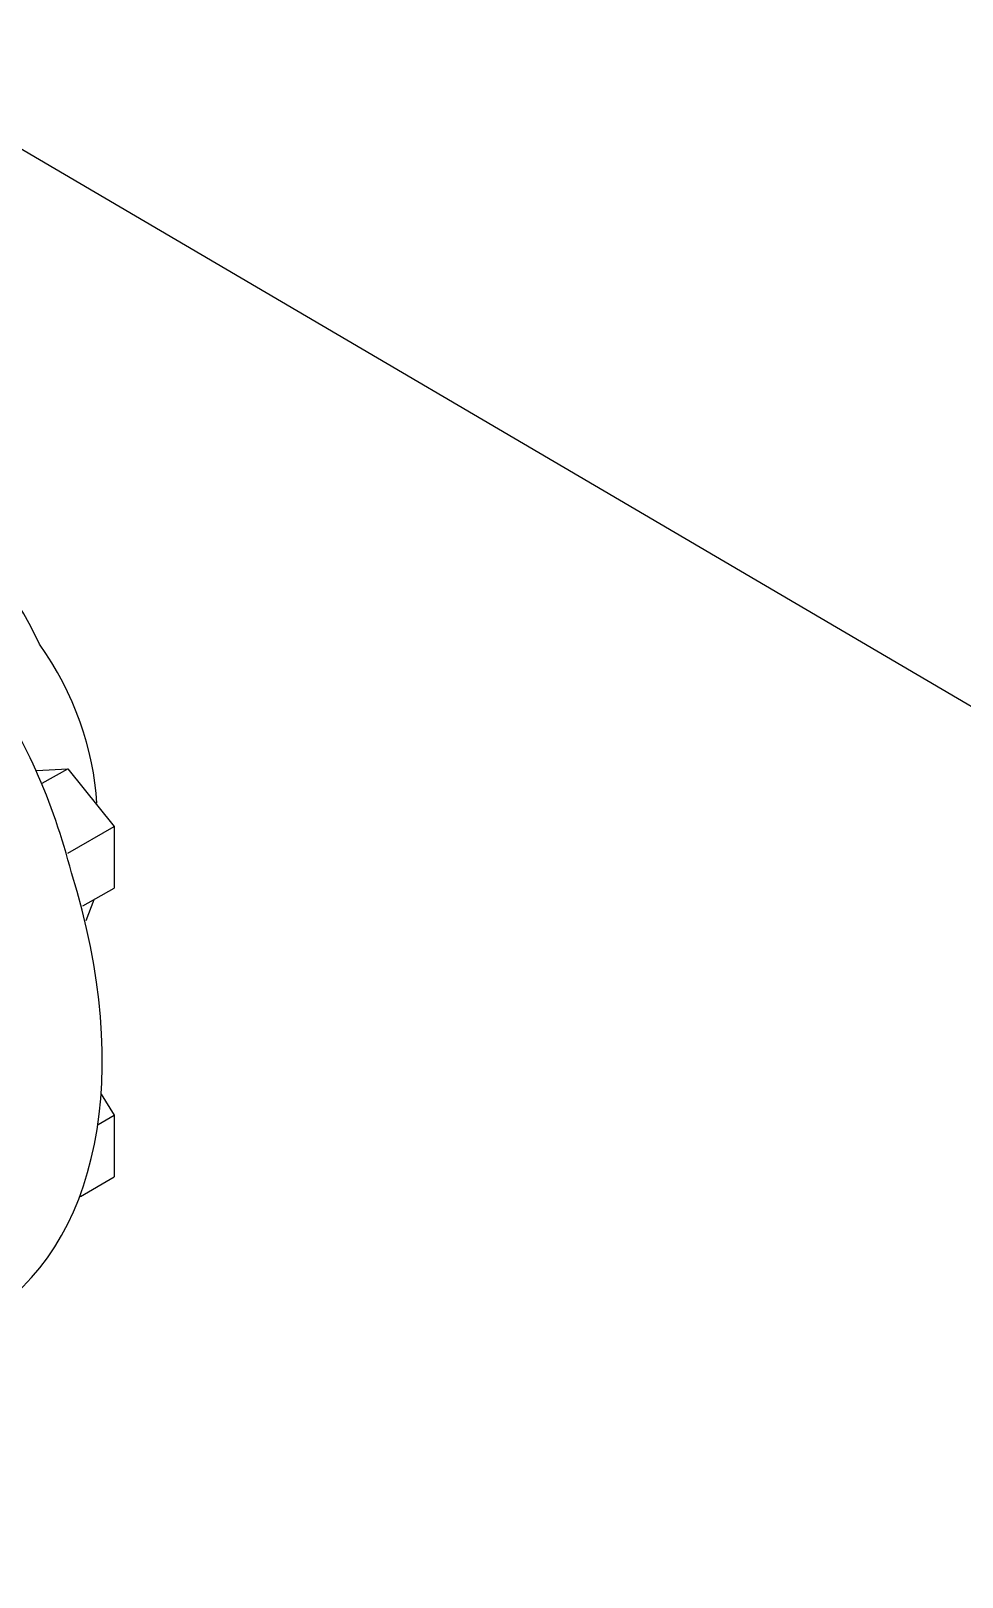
# Model space of a CAD drawing. Header units: inches. Extents: x 0.3 to 33.8, y 15.5 to 37.1.
# Drawn here: x 28.266 to 29.023, y 25.3 to 26.556 of the extents above; entities that cross this region are included whole.
import ezdxf

# ---------------------------------------------------------------- set-up
doc = ezdxf.new("R2010")
doc.units = ezdxf.units.IN
doc.header["$MEASUREMENT"] = 0

# ---------------------------------------------------------------- blocks, each defined once
blk = doc.blocks.new('60298_1')
at = {"color": 21, "transparency": 33554687}
blk.add_lwpolyline([(27.4553, 26.3569), (27.5597, 26.8703), (31.3423, 24.6507), (31.5226, 24.6507)], dxfattribs=at)
at = {"transparency": 33554687}
for points in [[(28.2708, 25.9552), (28.2961, 25.9567), (28.3338, 25.9097), (28.3338, 25.8596)], [(28.2754, 25.9449), (28.2961, 25.9567)], [(28.2961, 25.888), (28.3338, 25.9097)], [(28.3085, 25.8452), (28.3338, 25.8596)], [(28.311, 25.8333), (28.3177, 25.8504)], [(28.3234, 25.6923), (28.3338, 25.6753), (28.3338, 25.6252)], [(28.3208, 25.6675), (28.3338, 25.6753)], [(28.3064, 25.6092), (28.3338, 25.6252)]]:
    blk.add_lwpolyline(points, dxfattribs=at)
for points in [[(28.2992, 25.872), (28.2843, 25.9296), (28.2609, 25.9837), (28.2269, 26.0321), (28.1069, 26.2505), (27.9051, 26.367), (27.7776, 26.2903)], [(28.3198, 25.9288), (28.3174, 25.9719), (28.3012, 26.0182), (28.2733, 26.0579), (28.2521, 26.1034), (28.2206, 26.1401), (28.1855, 26.1612)]]:
    blk.add_open_spline(points, degree=3, knots=[0, 0, 0, 0, 1, 1, 1, 2, 2, 2, 2], dxfattribs=at)
blk.add_open_spline([(28.2269, 25.5106), (28.3224, 25.5673), (28.3497, 25.7098), (28.2992, 25.872)], degree=3, dxfattribs=at)

msp = doc.modelspace()

# ---------------------------------------------------------------- block references
msp.add_blockref('60298_1', (0, 0))

doc.saveas('drawing.dxf')
